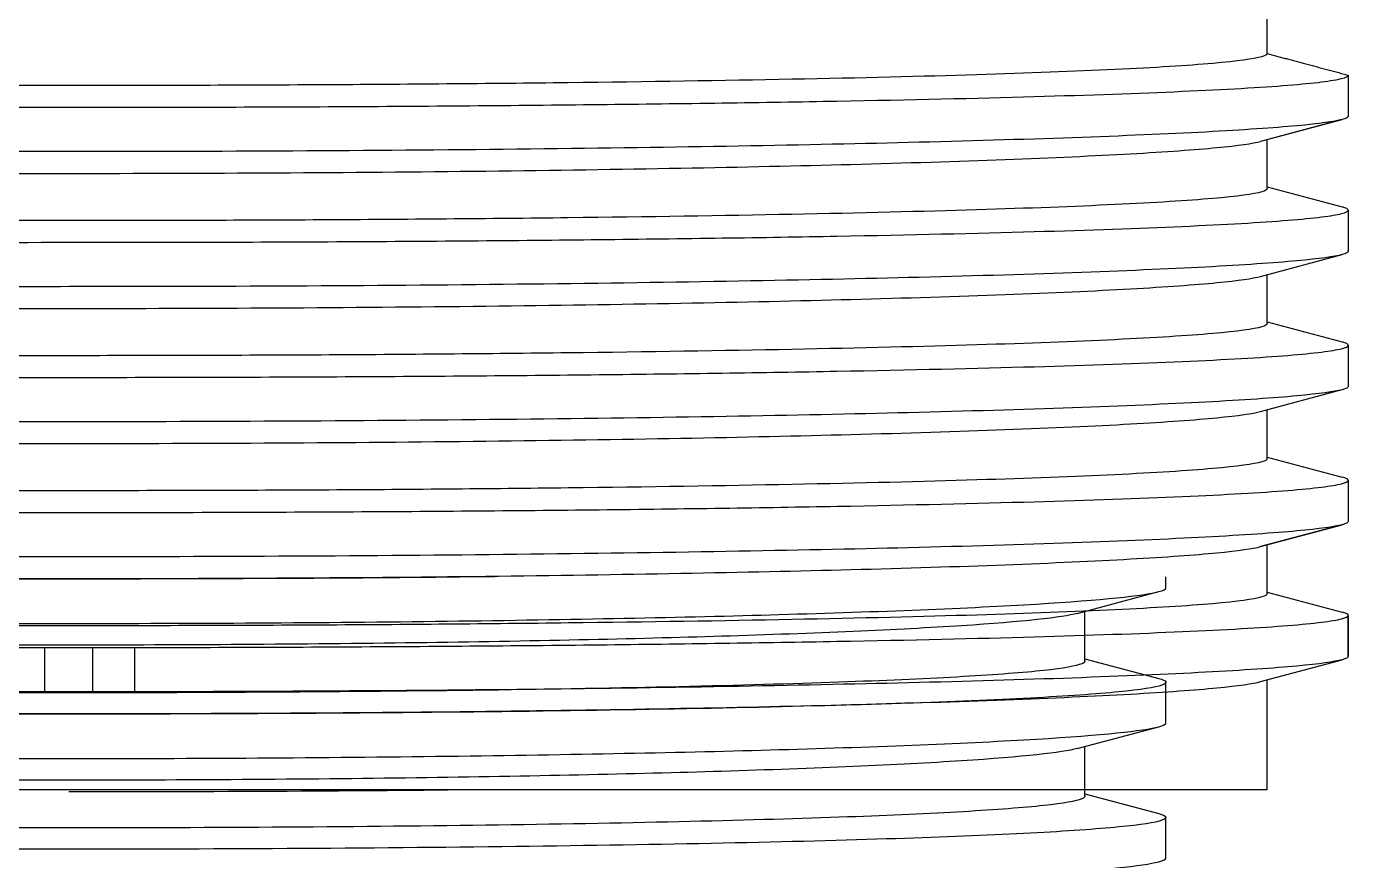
# Model space of a CAD drawing. Header units: inches. Extents: x -2661 to 42767, y -1222 to 9099.
# Drawn here: x 2282.309 to 2284.092, y 1506.224 to 1507.346 of the extents above; entities that cross this region are included whole.
import ezdxf

# ---------------------------------------------------------------- set-up
doc = ezdxf.new("R2010")
doc.units = ezdxf.units.IN
doc.header["$LTSCALE"] = 12
doc.header["$MEASUREMENT"] = 0
doc.layers.get('0').update_dxf_attribs({"linetype": 'CONTINUOUS'})
doc.layers.add('S-ARCH', color=1, linetype='CONTINUOUS')

# ---------------------------------------------------------------- blocks, each defined once
blk = doc.blocks.new('bison_LC-top coupler')
at = {"extrusion": (0, 1, 0)}
blk.add_line((1.6136, 0.9908), (1.6136, 1.3364), dxfattribs=at)
at = {"color": 252, "extrusion": (0, 1, 0)}
for p, q in [((1.7227, 0.9617), (1.7227, 0.9065)), ((1.6136, 0.875), (1.7144, 0.902)), ((1.6136, 0.809), (1.6136, 0.875)), ((1.6047, 0.8726), (1.6047, 0.8726)), ((1.6136, 0.8114), (1.7144, 0.7844)), ((1.7227, 0.7799), (1.7227, 0.7246)), ((1.6047, 0.6908), (1.7144, 0.7202)), ((1.6047, 0.6908), (1.6047, 0.6908)), ((1.6136, 0.6272), (1.6136, 0.6932)), ((1.6136, 0.6295), (1.7144, 0.6026)), ((1.7227, 0.5981), (1.7227, 0.5428)), ((1.6047, 0.509), (1.7144, 0.5384)), ((1.6047, 0.509), (1.6047, 0.509)), ((1.6136, 0.4453), (1.6136, 0.5114)), ((1.6136, 0.4477), (1.7144, 0.4207)), ((1.7227, 0.4163), (1.7227, 0.361)), ((1.6047, 0.3271), (1.7144, 0.3565)), ((1.6047, 0.3271), (1.6047, 0.3271)), ((1.6136, 0.2635), (1.6136, 0.3295)), ((1.6136, 0.2659), (1.7144, 0.2389)), ((1.7227, 0.1792), (1.7227, 0.2344)), ((1.7227, 0.2344), (1.7227, 0.1792)), ((-0.0327, 0.1912), (-0.0327, 0.1315)), ((0.0327, 0.1315), (0.0327, 0.1912)), ((0.0885, 0.1913), (0.0885, 0.1316)), ((1.6047, 0.1453), (1.7144, 0.1747)), ((1.6047, 0.1453), (1.6047, 0.1453)), ((1.6136, 0), (1.6136, 0.1477)), ((-1.6136, 0), (1.6136, 0))]:
    blk.add_line(p, q, dxfattribs=at)
at = {"color": 252}
for p, q in [((1.7144, 0.902), (1.6047, 0.8726)), ((1.7144, 0.3565), (1.6047, 0.3271))]:
    blk.add_line(p, q, dxfattribs=at)
for points, knots in [([(1.6136, 0.9908), (1.6136, 0.9894), (1.6112, 0.9879), (1.5956, 0.9834), (1.5735, 0.9804), (1.5069, 0.9746), (1.4623, 0.9718), (1.3546, 0.9667), (1.2915, 0.9643), (1.1499, 0.96), (1.0661, 0.9579), (0.8808, 0.9543), (0.7793, 0.9527), (0.5657, 0.9502), (0.4534, 0.9493), (0.2263, 0.948), (0.1114, 0.9477), (0, 0.9477)], [-2.679601, -2.679601, -2.679601, -2.679601, -2.515518, -2.515518, -2.167254, -2.167254, -1.818989, -1.818989, -1.470725, -1.470725, -1.103044, -1.103044, -0.735363, -0.735363, -0.367681, -0.367681, 0, 0, 0, 0]), ([(0, 0.9477), (-0.1826, 0.9477), (-0.3786, 0.9467), (-0.7446, 0.9424), (-0.9146, 0.9392), (-1.1266, 0.9337), (-1.197, 0.9315), (-1.3244, 0.9267), (-1.3813, 0.9241), (-1.4774, 0.9187), (-1.5165, 0.9159), (-1.575, 0.9102), (-1.5945, 0.9074), (-1.6047, 0.9047), (-1.6047, 0.9047), (-1.6047, 0.9047)], [0, 0, 0, 0, 0.60272, 0.60272, 1.20544, 1.20544, 1.526149, 1.526149, 1.846858, 1.846858, 2.167567, 2.167567, 2.327921, 2.327921, 2.488276, 2.488276, 2.488276, 2.488276]), ([(0, 0.9185), (0.1183, 0.9185), (0.2402, 0.9188), (0.4814, 0.92), (0.6007, 0.921), (0.8278, 0.9235), (0.9357, 0.925), (1.133, 0.9287), (1.2223, 0.9307), (1.3737, 0.935), (1.4414, 0.9374), (1.5572, 0.9425), (1.6052, 0.9453), (1.6775, 0.9511), (1.7018, 0.9541), (1.7198, 0.9587), (1.7227, 0.9602), (1.7227, 0.9617)], [0, 0, 0, 0, 0.390264, 0.390264, 0.780528, 0.780528, 1.170792, 1.170792, 1.561056, 1.561056, 1.931903, 1.931903, 2.302749, 2.302749, 2.673596, 2.673596, 2.860171, 2.860171, 2.860171, 2.860171]), ([(-1.7227, 0.8708), (-1.7227, 0.8723), (-1.7198, 0.8738), (-1.7041, 0.878), (-1.684, 0.8809), (-1.6226, 0.8865), (-1.5813, 0.8894), (-1.4797, 0.8948), (-1.4192, 0.8974), (-1.2838, 0.9022), (-1.2088, 0.9044), (-1.0562, 0.9081), (-0.9738, 0.9099), (-0.7965, 0.9129), (-0.7016, 0.9142), (-0.5052, 0.9164), (-0.4035, 0.9172), (-0.2, 0.9182), (-0.0982, 0.9185), (0, 0.9185)], [-2.853304, -2.853304, -2.853304, -2.853304, -2.669036, -2.669036, -2.32573, -2.32573, -1.982424, -1.982424, -1.639118, -1.639118, -1.295812, -1.295812, -0.971859, -0.971859, -0.647906, -0.647906, -0.323953, -0.323953, 0, 0, 0, 0]), ([(1.7227, 0.9065), (1.7227, 0.905), (1.7198, 0.9035), (1.7041, 0.8992), (1.684, 0.8964), (1.6226, 0.8907), (1.5813, 0.8879), (1.4797, 0.8825), (1.4192, 0.8799), (1.2838, 0.8751), (1.2088, 0.8729), (1.0562, 0.8691), (0.9738, 0.8674), (0.7965, 0.8644), (0.7016, 0.863), (0.5052, 0.8609), (0.4035, 0.8601), (0.2, 0.859), (0.0982, 0.8588), (0, 0.8588)], [-2.853304, -2.853304, -2.853304, -2.853304, -2.669036, -2.669036, -2.32573, -2.32573, -1.982424, -1.982424, -1.639118, -1.639118, -1.295812, -1.295812, -0.971859, -0.971859, -0.647906, -0.647906, -0.323953, -0.323953, 0, 0, 0, 0]), ([(0, 0.8588), (-0.1183, 0.8588), (-0.2402, 0.8585), (-0.4814, 0.8572), (-0.6007, 0.8563), (-0.8278, 0.8538), (-0.9357, 0.8522), (-1.133, 0.8486), (-1.2223, 0.8466), (-1.3737, 0.8422), (-1.4414, 0.8399), (-1.5572, 0.8348), (-1.6052, 0.832), (-1.6775, 0.8262), (-1.7018, 0.8232), (-1.7198, 0.8186), (-1.7227, 0.8171), (-1.7227, 0.8156)], [0, 0, 0, 0, 0.390264, 0.390264, 0.780528, 0.780528, 1.170792, 1.170792, 1.561056, 1.561056, 1.931903, 1.931903, 2.302749, 2.302749, 2.673596, 2.673596, 2.860171, 2.860171, 2.860171, 2.860171]), ([(0, 0.8295), (0.1826, 0.8295), (0.3786, 0.8306), (0.7446, 0.8348), (0.9146, 0.838), (1.1266, 0.8436), (1.197, 0.8458), (1.3244, 0.8506), (1.3813, 0.8532), (1.4774, 0.8586), (1.5165, 0.8614), (1.575, 0.867), (1.5945, 0.8699), (1.6047, 0.8726)], [0, 0, 0, 0, 0.60272, 0.60272, 1.20544, 1.20544, 1.526149, 1.526149, 1.846858, 1.846858, 2.167567, 2.167567, 2.488259, 2.488259, 2.488259, 2.488259]), ([(-1.6136, 0.7865), (-1.6136, 0.7879), (-1.6112, 0.7893), (-1.5956, 0.7938), (-1.5735, 0.7969), (-1.5069, 0.8027), (-1.4623, 0.8054), (-1.3546, 0.8106), (-1.2915, 0.8129), (-1.1499, 0.8173), (-1.0661, 0.8193), (-0.8808, 0.823), (-0.7793, 0.8245), (-0.5657, 0.827), (-0.4534, 0.828), (-0.2263, 0.8292), (-0.1114, 0.8295), (0, 0.8295)], [-2.679601, -2.679601, -2.679601, -2.679601, -2.515518, -2.515518, -2.167254, -2.167254, -1.818989, -1.818989, -1.470725, -1.470725, -1.103044, -1.103044, -0.735363, -0.735363, -0.367681, -0.367681, 0, 0, 0, 0]), ([(1.6136, 0.809), (1.6136, 0.8075), (1.6112, 0.8061), (1.5956, 0.8016), (1.5735, 0.7986), (1.5069, 0.7928), (1.4623, 0.79), (1.3546, 0.7849), (1.2915, 0.7825), (1.1499, 0.7782), (1.0661, 0.7761), (0.8808, 0.7725), (0.7793, 0.7709), (0.5657, 0.7684), (0.4534, 0.7675), (0.2263, 0.7662), (0.1114, 0.7659), (0, 0.7659)], [-2.679576, -2.679576, -2.679576, -2.679576, -2.515518, -2.515518, -2.167254, -2.167254, -1.818989, -1.818989, -1.470725, -1.470725, -1.103044, -1.103044, -0.735363, -0.735363, -0.367681, -0.367681, 0, 0, 0, 0]), ([(0, 0.7367), (0.1183, 0.7367), (0.2402, 0.737), (0.4814, 0.7382), (0.6007, 0.7392), (0.8278, 0.7417), (0.9357, 0.7432), (1.133, 0.7468), (1.2223, 0.7489), (1.3737, 0.7532), (1.4414, 0.7556), (1.5572, 0.7607), (1.6052, 0.7635), (1.6775, 0.7693), (1.7018, 0.7723), (1.7257, 0.7784), (1.7254, 0.7814), (1.7144, 0.7844)], [0, 0, 0, 0, 0.390264, 0.390264, 0.780528, 0.780528, 1.170792, 1.170792, 1.561056, 1.561056, 1.931903, 1.931903, 2.302749, 2.302749, 2.673596, 2.673596, 3.044442, 3.044442, 3.044442, 3.044442]), ([(0, 0.7659), (-0.1826, 0.7659), (-0.3786, 0.7649), (-0.7446, 0.7606), (-0.9146, 0.7574), (-1.1266, 0.7519), (-1.197, 0.7497), (-1.3244, 0.7449), (-1.3813, 0.7423), (-1.4774, 0.7369), (-1.5165, 0.7341), (-1.575, 0.7284), (-1.5945, 0.7256), (-1.6047, 0.7229), (-1.6047, 0.7229), (-1.6047, 0.7229)], [0, 0, 0, 0, 0.60272, 0.60272, 1.20544, 1.20544, 1.526149, 1.526149, 1.846858, 1.846858, 2.167567, 2.167567, 2.327921, 2.327921, 2.488276, 2.488276, 2.488276, 2.488276]), ([(-1.7227, 0.689), (-1.7227, 0.6905), (-1.7198, 0.692), (-1.7041, 0.6962), (-1.684, 0.6991), (-1.6226, 0.7047), (-1.5813, 0.7075), (-1.4797, 0.7129), (-1.4192, 0.7155), (-1.2838, 0.7203), (-1.2088, 0.7225), (-1.0562, 0.7263), (-0.9738, 0.728), (-0.7965, 0.7311), (-0.7016, 0.7324), (-0.5052, 0.7346), (-0.4035, 0.7354), (-0.2, 0.7364), (-0.0982, 0.7367), (0, 0.7367)], [-2.853306, -2.853306, -2.853306, -2.853306, -2.669036, -2.669036, -2.32573, -2.32573, -1.982424, -1.982424, -1.639118, -1.639118, -1.295812, -1.295812, -0.971859, -0.971859, -0.647906, -0.647906, -0.323953, -0.323953, 0, 0, 0, 0]), ([(1.7227, 0.7246), (1.7227, 0.7231), (1.7198, 0.7216), (1.7041, 0.7174), (1.684, 0.7146), (1.6226, 0.7089), (1.5813, 0.7061), (1.4797, 0.7007), (1.4192, 0.6981), (1.2838, 0.6933), (1.2088, 0.6911), (1.0562, 0.6873), (0.9738, 0.6856), (0.7965, 0.6825), (0.7016, 0.6812), (0.5052, 0.6791), (0.4035, 0.6783), (0.2, 0.6772), (0.0982, 0.677), (0, 0.677)], [-2.853306, -2.853306, -2.853306, -2.853306, -2.669036, -2.669036, -2.32573, -2.32573, -1.982424, -1.982424, -1.639118, -1.639118, -1.295812, -1.295812, -0.971859, -0.971859, -0.647906, -0.647906, -0.323953, -0.323953, 0, 0, 0, 0]), ([(0, 0.6477), (0.1826, 0.6477), (0.3786, 0.6488), (0.7446, 0.653), (0.9146, 0.6562), (1.1266, 0.6618), (1.197, 0.664), (1.3244, 0.6688), (1.3813, 0.6714), (1.4774, 0.6768), (1.5165, 0.6796), (1.575, 0.6852), (1.5945, 0.688), (1.6047, 0.6908), (1.6047, 0.6908), (1.6047, 0.6908)], [0, 0, 0, 0, 0.60272, 0.60272, 1.20544, 1.20544, 1.526149, 1.526149, 1.846858, 1.846858, 2.167567, 2.167567, 2.488276, 2.488276, 2.488287, 2.488287, 2.488287, 2.488287]), ([(0, 0.677), (-0.1183, 0.677), (-0.2402, 0.6767), (-0.4814, 0.6754), (-0.6007, 0.6745), (-0.8278, 0.672), (-0.9357, 0.6704), (-1.133, 0.6668), (-1.2223, 0.6647), (-1.3737, 0.6604), (-1.4414, 0.6581), (-1.5572, 0.6529), (-1.6052, 0.6502), (-1.6775, 0.6444), (-1.7018, 0.6414), (-1.7257, 0.6353), (-1.7254, 0.6322), (-1.7144, 0.6293)], [0, 0, 0, 0, 0.390264, 0.390264, 0.780528, 0.780528, 1.170792, 1.170792, 1.561056, 1.561056, 1.931903, 1.931903, 2.302749, 2.302749, 2.673596, 2.673596, 3.044442, 3.044442, 3.044442, 3.044442]), ([(-1.6136, 0.6047), (-1.6136, 0.6061), (-1.6112, 0.6075), (-1.5956, 0.612), (-1.5735, 0.615), (-1.5069, 0.6208), (-1.4623, 0.6236), (-1.3546, 0.6288), (-1.2915, 0.6311), (-1.1499, 0.6354), (-1.0661, 0.6375), (-0.8808, 0.6411), (-0.7793, 0.6427), (-0.5657, 0.6452), (-0.4534, 0.6462), (-0.2263, 0.6474), (-0.1114, 0.6477), (0, 0.6477)], [-2.679576, -2.679576, -2.679576, -2.679576, -2.515518, -2.515518, -2.167254, -2.167254, -1.818989, -1.818989, -1.470725, -1.470725, -1.103044, -1.103044, -0.735363, -0.735363, -0.367681, -0.367681, 0, 0, 0, 0]), ([(1.6136, 0.6272), (1.6136, 0.6257), (1.6112, 0.6243), (1.5956, 0.6198), (1.5735, 0.6168), (1.5069, 0.611), (1.4623, 0.6082), (1.3546, 0.6031), (1.2915, 0.6007), (1.1499, 0.5964), (1.0661, 0.5943), (0.8808, 0.5907), (0.7793, 0.5891), (0.5657, 0.5866), (0.4534, 0.5856), (0.2263, 0.5844), (0.1114, 0.5841), (0, 0.5841)], [-2.679598, -2.679598, -2.679598, -2.679598, -2.515518, -2.515518, -2.167254, -2.167254, -1.818989, -1.818989, -1.470725, -1.470725, -1.103044, -1.103044, -0.735363, -0.735363, -0.367681, -0.367681, 0, 0, 0, 0]), ([(0, 0.5549), (0.1183, 0.5549), (0.2402, 0.5552), (0.4814, 0.5564), (0.6007, 0.5573), (0.8278, 0.5599), (0.9357, 0.5614), (1.133, 0.565), (1.2223, 0.5671), (1.3737, 0.5714), (1.4414, 0.5737), (1.5572, 0.5789), (1.6052, 0.5816), (1.6775, 0.5874), (1.7018, 0.5905), (1.7257, 0.5965), (1.7254, 0.5996), (1.7144, 0.6026)], [0, 0, 0, 0, 0.390264, 0.390264, 0.780528, 0.780528, 1.170792, 1.170792, 1.561056, 1.561056, 1.931903, 1.931903, 2.302749, 2.302749, 2.673596, 2.673596, 3.044442, 3.044442, 3.044442, 3.044442]), ([(0, 0.5841), (-0.1826, 0.5841), (-0.3786, 0.583), (-0.7446, 0.5788), (-0.9146, 0.5756), (-1.1266, 0.57), (-1.197, 0.5678), (-1.3244, 0.5631), (-1.3813, 0.5605), (-1.4774, 0.5551), (-1.5165, 0.5523), (-1.575, 0.5466), (-1.5945, 0.5438), (-1.6047, 0.541), (-1.6047, 0.541), (-1.6047, 0.541)], [0, 0, 0, 0, 0.60272, 0.60272, 1.20544, 1.20544, 1.526149, 1.526149, 1.846858, 1.846858, 2.167567, 2.167567, 2.327921, 2.327921, 2.488276, 2.488276, 2.488276, 2.488276]), ([(-1.7227, 0.5072), (-1.7227, 0.5087), (-1.7198, 0.5102), (-1.7041, 0.5144), (-1.684, 0.5172), (-1.6226, 0.5229), (-1.5813, 0.5257), (-1.4797, 0.5311), (-1.4192, 0.5337), (-1.2838, 0.5385), (-1.2088, 0.5407), (-1.0562, 0.5445), (-0.9738, 0.5462), (-0.7965, 0.5493), (-0.7016, 0.5506), (-0.5052, 0.5527), (-0.4035, 0.5536), (-0.2, 0.5546), (-0.0982, 0.5549), (0, 0.5549)], [-2.853306, -2.853306, -2.853306, -2.853306, -2.669036, -2.669036, -2.32573, -2.32573, -1.982424, -1.982424, -1.639118, -1.639118, -1.295812, -1.295812, -0.971859, -0.971859, -0.647906, -0.647906, -0.323953, -0.323953, 0, 0, 0, 0]), ([(1.7227, 0.5428), (1.7227, 0.5413), (1.7198, 0.5398), (1.7041, 0.5356), (1.684, 0.5328), (1.6226, 0.5271), (1.5813, 0.5243), (1.4797, 0.5189), (1.4192, 0.5163), (1.2838, 0.5115), (1.2088, 0.5093), (1.0562, 0.5055), (0.9738, 0.5038), (0.7965, 0.5007), (0.7016, 0.4994), (0.5052, 0.4973), (0.4035, 0.4964), (0.2, 0.4954), (0.0982, 0.4951), (0, 0.4951)], [-2.853306, -2.853306, -2.853306, -2.853306, -2.669036, -2.669036, -2.32573, -2.32573, -1.982424, -1.982424, -1.639118, -1.639118, -1.295812, -1.295812, -0.971859, -0.971859, -0.647906, -0.647906, -0.323953, -0.323953, 0, 0, 0, 0]), ([(0, 0.4659), (0.1826, 0.4659), (0.3786, 0.467), (0.7446, 0.4712), (0.9146, 0.4744), (1.1266, 0.48), (1.197, 0.4822), (1.3244, 0.4869), (1.3813, 0.4895), (1.4774, 0.4949), (1.5165, 0.4977), (1.575, 0.5034), (1.5945, 0.5062), (1.6047, 0.509), (1.6047, 0.509), (1.6047, 0.509)], [0, 0, 0, 0, 0.60272, 0.60272, 1.20544, 1.20544, 1.526149, 1.526149, 1.846858, 1.846858, 2.167567, 2.167567, 2.488276, 2.488276, 2.488287, 2.488287, 2.488287, 2.488287]), ([(0, 0.4951), (-0.1183, 0.4951), (-0.2402, 0.4948), (-0.4814, 0.4936), (-0.6007, 0.4927), (-0.8278, 0.4901), (-0.9357, 0.4886), (-1.133, 0.485), (-1.2223, 0.4829), (-1.3737, 0.4786), (-1.4414, 0.4763), (-1.5572, 0.4711), (-1.6052, 0.4684), (-1.6775, 0.4626), (-1.7018, 0.4595), (-1.7257, 0.4535), (-1.7254, 0.4504), (-1.7144, 0.4474)], [0, 0, 0, 0, 0.390264, 0.390264, 0.780528, 0.780528, 1.170792, 1.170792, 1.561056, 1.561056, 1.931903, 1.931903, 2.302749, 2.302749, 2.673596, 2.673596, 3.044442, 3.044442, 3.044442, 3.044442]), ([(-1.6136, 0.4228), (-1.6136, 0.4243), (-1.6112, 0.4257), (-1.5956, 0.4302), (-1.5735, 0.4332), (-1.5069, 0.439), (-1.4623, 0.4418), (-1.3546, 0.4469), (-1.2915, 0.4493), (-1.1499, 0.4536), (-1.0661, 0.4557), (-0.8808, 0.4593), (-0.7793, 0.4609), (-0.5657, 0.4634), (-0.4534, 0.4644), (-0.2263, 0.4656), (-0.1114, 0.4659), (0, 0.4659)], [-2.679576, -2.679576, -2.679576, -2.679576, -2.515518, -2.515518, -2.167254, -2.167254, -1.818989, -1.818989, -1.470725, -1.470725, -1.103044, -1.103044, -0.735363, -0.735363, -0.367681, -0.367681, 0, 0, 0, 0]), ([(1.6136, 0.4453), (1.6136, 0.4439), (1.6112, 0.4425), (1.5956, 0.438), (1.5735, 0.435), (1.5069, 0.4292), (1.4623, 0.4264), (1.3546, 0.4212), (1.2915, 0.4189), (1.1499, 0.4146), (1.0661, 0.4125), (0.8808, 0.4089), (0.7793, 0.4073), (0.5657, 0.4048), (0.4534, 0.4038), (0.2263, 0.4026), (0.1114, 0.4023), (0, 0.4023)], [-2.679576, -2.679576, -2.679576, -2.679576, -2.515518, -2.515518, -2.167254, -2.167254, -1.818989, -1.818989, -1.470725, -1.470725, -1.103044, -1.103044, -0.735363, -0.735363, -0.367681, -0.367681, 0, 0, 0, 0]), ([(0, 0.373), (0.1183, 0.373), (0.2402, 0.3733), (0.4814, 0.3746), (0.6007, 0.3755), (0.8278, 0.378), (0.9357, 0.3796), (1.133, 0.3832), (1.2223, 0.3853), (1.3737, 0.3896), (1.4414, 0.3919), (1.5572, 0.3971), (1.6052, 0.3998), (1.6775, 0.4056), (1.7018, 0.4086), (1.7257, 0.4147), (1.7254, 0.4178), (1.7144, 0.4207)], [0, 0, 0, 0, 0.390264, 0.390264, 0.780528, 0.780528, 1.170792, 1.170792, 1.561056, 1.561056, 1.931903, 1.931903, 2.302749, 2.302749, 2.673596, 2.673596, 3.044442, 3.044442, 3.044442, 3.044442]), ([(0, 0.4023), (-0.1826, 0.4023), (-0.3786, 0.4012), (-0.7446, 0.397), (-0.9146, 0.3938), (-1.1266, 0.3882), (-1.197, 0.386), (-1.3244, 0.3812), (-1.3813, 0.3786), (-1.4774, 0.3732), (-1.5165, 0.3704), (-1.575, 0.3648), (-1.5945, 0.362), (-1.6047, 0.3592), (-1.6047, 0.3592), (-1.6047, 0.3592)], [0, 0, 0, 0, 0.60272, 0.60272, 1.20544, 1.20544, 1.526149, 1.526149, 1.846858, 1.846858, 2.167567, 2.167567, 2.488276, 2.488276, 2.488287, 2.488287, 2.488287, 2.488287]), ([(-1.7227, 0.3254), (-1.7227, 0.3269), (-1.7198, 0.3284), (-1.7041, 0.3326), (-1.684, 0.3354), (-1.6226, 0.3411), (-1.5813, 0.3439), (-1.4797, 0.3493), (-1.4192, 0.3519), (-1.2838, 0.3567), (-1.2088, 0.3589), (-1.0562, 0.3627), (-0.9738, 0.3644), (-0.7965, 0.3675), (-0.7016, 0.3688), (-0.5052, 0.3709), (-0.4035, 0.3717), (-0.2, 0.3728), (-0.0982, 0.373), (0, 0.373)], [-2.853306, -2.853306, -2.853306, -2.853306, -2.669036, -2.669036, -2.32573, -2.32573, -1.982424, -1.982424, -1.639118, -1.639118, -1.295812, -1.295812, -0.971859, -0.971859, -0.647906, -0.647906, -0.323953, -0.323953, 0, 0, 0, 0]), ([(1.7227, 0.361), (1.7227, 0.3595), (1.7198, 0.358), (1.7041, 0.3538), (1.684, 0.3509), (1.6226, 0.3453), (1.5813, 0.3425), (1.4797, 0.3371), (1.4192, 0.3345), (1.2838, 0.3297), (1.2088, 0.3275), (1.0562, 0.3237), (0.9738, 0.322), (0.7965, 0.3189), (0.7016, 0.3176), (0.5052, 0.3154), (0.4035, 0.3146), (0.2, 0.3136), (0.0982, 0.3133), (0, 0.3133)], [-2.853306, -2.853306, -2.853306, -2.853306, -2.669036, -2.669036, -2.32573, -2.32573, -1.982424, -1.982424, -1.639118, -1.639118, -1.295812, -1.295812, -0.971859, -0.971859, -0.647906, -0.647906, -0.323953, -0.323953, 0, 0, 0, 0]), ([(0, 0.2841), (0.1826, 0.2841), (0.3786, 0.2851), (0.7446, 0.2894), (0.9146, 0.2926), (1.1266, 0.2981), (1.197, 0.3003), (1.3244, 0.3051), (1.3813, 0.3077), (1.4774, 0.3131), (1.5165, 0.3159), (1.575, 0.3216), (1.5945, 0.3244), (1.6047, 0.3271), (1.6047, 0.3271), (1.6047, 0.3271)], [0, 0, 0, 0, 0.60272, 0.60272, 1.20544, 1.20544, 1.526149, 1.526149, 1.846858, 1.846858, 2.167567, 2.167567, 2.488276, 2.488276, 2.488287, 2.488287, 2.488287, 2.488287]), ([(0, 0.3133), (-0.1183, 0.3133), (-0.2402, 0.313), (-0.4814, 0.3118), (-0.6007, 0.3108), (-0.8278, 0.3083), (-0.9357, 0.3068), (-1.133, 0.3032), (-1.2223, 0.3011), (-1.3737, 0.2968), (-1.4414, 0.2944), (-1.5572, 0.2893), (-1.6052, 0.2865), (-1.6775, 0.2807), (-1.7018, 0.2777), (-1.7257, 0.2716), (-1.7254, 0.2686), (-1.7144, 0.2656)], [0, 0, 0, 0, 0.390264, 0.390264, 0.780528, 0.780528, 1.170792, 1.170792, 1.561056, 1.561056, 1.931903, 1.931903, 2.302749, 2.302749, 2.673596, 2.673596, 3.044442, 3.044442, 3.044442, 3.044442]), ([(-1.6136, 0.241), (-1.6136, 0.2425), (-1.6112, 0.2439), (-1.5956, 0.2484), (-1.5735, 0.2514), (-1.5069, 0.2572), (-1.4623, 0.26), (-1.3546, 0.2651), (-1.2915, 0.2675), (-1.1499, 0.2718), (-1.0661, 0.2739), (-0.8808, 0.2775), (-0.7793, 0.2791), (-0.5657, 0.2816), (-0.4534, 0.2825), (-0.2263, 0.2838), (-0.1114, 0.2841), (0, 0.2841)], [-2.679576, -2.679576, -2.679576, -2.679576, -2.515518, -2.515518, -2.167254, -2.167254, -1.818989, -1.818989, -1.470725, -1.470725, -1.103044, -1.103044, -0.735363, -0.735363, -0.367681, -0.367681, 0, 0, 0, 0]), ([(1.6136, 0.2635), (1.6136, 0.2621), (1.6112, 0.2607), (1.5956, 0.2562), (1.5735, 0.2531), (1.5069, 0.2473), (1.4623, 0.2446), (1.3546, 0.2394), (1.2915, 0.2371), (1.1499, 0.2327), (1.0661, 0.2307), (0.8808, 0.227), (0.7793, 0.2255), (0.5657, 0.223), (0.4534, 0.222), (0.2263, 0.2208), (0.1114, 0.2205), (0, 0.2205)], [-2.679601, -2.679601, -2.679601, -2.679601, -2.515518, -2.515518, -2.167254, -2.167254, -1.818989, -1.818989, -1.470725, -1.470725, -1.103044, -1.103044, -0.735363, -0.735363, -0.367681, -0.367681, 0, 0, 0, 0]), ([(0, 0.1912), (0.1183, 0.1912), (0.2402, 0.1915), (0.4814, 0.1928), (0.6007, 0.1937), (0.8278, 0.1962), (0.9357, 0.1978), (1.133, 0.2014), (1.2223, 0.2034), (1.3737, 0.2078), (1.4414, 0.2101), (1.5572, 0.2152), (1.6052, 0.218), (1.6775, 0.2238), (1.7018, 0.2268), (1.7198, 0.2314), (1.7227, 0.2329), (1.7227, 0.2344)], [0, 0, 0, 0, 0.390264, 0.390264, 0.780528, 0.780528, 1.170792, 1.170792, 1.561056, 1.561056, 1.931903, 1.931903, 2.302749, 2.302749, 2.673596, 2.673596, 2.860171, 2.860171, 2.860171, 2.860171]), ([(1.7227, 0.2344), (1.7227, 0.236), (1.7198, 0.2374), (1.7144, 0.2389), (1.7144, 0.2389), (1.7144, 0.2389)], [2.8601705, 2.8601705, 2.8601705, 2.8601705, 2.9523065, 2.9523065, 3.0444425, 3.0444425, 3.0444425, 3.0444425]), ([(0, 0.2205), (-0.1826, 0.2205), (-0.3786, 0.2194), (-0.7446, 0.2152), (-0.9146, 0.212), (-1.1266, 0.2064), (-1.197, 0.2042), (-1.3244, 0.1994), (-1.3813, 0.1968), (-1.4774, 0.1914), (-1.5165, 0.1886), (-1.575, 0.183), (-1.5945, 0.1801), (-1.6106, 0.1768), (-1.6136, 0.175), (-1.6136, 0.175)], [0, 0, 0, 0, 0.60272, 0.60272, 1.20544, 1.20544, 1.526149, 1.526149, 1.846858, 1.846858, 2.167567, 2.167567, 2.488276, 2.488276, 2.672451, 2.672451, 2.672451, 2.672451]), ([(-1.7227, 0.1435), (-1.7227, 0.145), (-1.7198, 0.1465), (-1.7041, 0.1508), (-1.684, 0.1536), (-1.6226, 0.1593), (-1.5813, 0.1621), (-1.4797, 0.1675), (-1.4192, 0.1701), (-1.2838, 0.1749), (-1.2088, 0.1771), (-1.0562, 0.1809), (-0.9738, 0.1826), (-0.7965, 0.1856), (-0.7016, 0.187), (-0.5052, 0.1891), (-0.4035, 0.1899), (-0.2, 0.191), (-0.0982, 0.1912), (0, 0.1912)], [-2.853304, -2.853304, -2.853304, -2.853304, -2.669036, -2.669036, -2.32573, -2.32573, -1.982424, -1.982424, -1.639118, -1.639118, -1.295812, -1.295812, -0.971859, -0.971859, -0.647906, -0.647906, -0.323953, -0.323953, 0, 0, 0, 0]), ([(1.7227, 0.1792), (1.7227, 0.1777), (1.7198, 0.1762), (1.7041, 0.172), (1.684, 0.1691), (1.6226, 0.1635), (1.5813, 0.1606), (1.4797, 0.1552), (1.4192, 0.1526), (1.2838, 0.1478), (1.2088, 0.1456), (1.0562, 0.1419), (0.9738, 0.1401), (0.7965, 0.1371), (0.7016, 0.1358), (0.5052, 0.1336), (0.4035, 0.1328), (0.2302, 0.1319), (0.1587, 0.1317), (0.0885, 0.1316)], [-2.853304, -2.853304, -2.853304, -2.853304, -2.669036, -2.669036, -2.32573, -2.32573, -1.982424, -1.982424, -1.639118, -1.639118, -1.295812, -1.295812, -0.971859, -0.971859, -0.647906, -0.647906, -0.323953, -0.323953, -0.096382, -0.096382, -0.096382, -0.096382]), ([(0, 0.1023), (0.1826, 0.1023), (0.3786, 0.1033), (0.7446, 0.1076), (0.9146, 0.1108), (1.1266, 0.1163), (1.197, 0.1185), (1.3244, 0.1233), (1.3813, 0.1259), (1.4774, 0.1313), (1.5165, 0.1341), (1.575, 0.1398), (1.5945, 0.1426), (1.6047, 0.1453)], [0, 0, 0, 0, 0.60272, 0.60272, 1.20544, 1.20544, 1.526149, 1.526149, 1.846858, 1.846858, 2.167567, 2.167567, 2.488259, 2.488259, 2.488259, 2.488259]), ([(0, 0.1315), (-0.1183, 0.1315), (-0.2402, 0.1312), (-0.4814, 0.13), (-0.6007, 0.129), (-0.8278, 0.1265), (-0.9357, 0.125), (-1.133, 0.1213), (-1.2223, 0.1193), (-1.3737, 0.115), (-1.4414, 0.1126), (-1.5572, 0.1075), (-1.6052, 0.1047), (-1.6775, 0.0989), (-1.7018, 0.0959), (-1.7198, 0.0913), (-1.7227, 0.0898), (-1.7227, 0.0883)], [0, 0, 0, 0, 0.390264, 0.390264, 0.780528, 0.780528, 1.170792, 1.170792, 1.561056, 1.561056, 1.931903, 1.931903, 2.302749, 2.302749, 2.673596, 2.673596, 2.860171, 2.860171, 2.860171, 2.860171]), ([(-1.508, 0.075), (-1.4799, 0.077), (-1.4465, 0.0789), (-1.3546, 0.0833), (-1.2915, 0.0857), (-1.1499, 0.09), (-1.0661, 0.0921), (-0.8808, 0.0957), (-0.7793, 0.0973), (-0.5657, 0.0998), (-0.4534, 0.1007), (-0.2263, 0.102), (-0.1114, 0.1023), (0, 0.1023)], [-2.065016, -2.065016, -2.065016, -2.065016, -1.818989, -1.818989, -1.470725, -1.470725, -1.103044, -1.103044, -0.735363, -0.735363, -0.367681, -0.367681, 0, 0, 0, 0]), ([(0.5738, 0), (0.4895, -0.001), (0.402, -0.0018), (0.2089, -0.0029), (0.1029, -0.0032), (0, -0.0032)], [-0.6258492, -0.6258492, -0.6258492, -0.6258492, -0.339458, -0.339458, 0, 0, 0, 0])]:
    blk.add_open_spline(points, degree=3, knots=knots, dxfattribs=at)
for points, weights in [([(1.6136, 0.9908), (1.6136, 0.9908), (1.6136, 0.9908)], [1.00459371089, 1.00459371631, 1.00459372173]), ([(1.6136, 0.9908), (1.6664, 0.9767), (1.7227, 0.9617)], [1.00459372173, 1.00489028252, 1.00412330342]), ([(1.6136, 0.2635), (1.6136, 0.2635), (1.6136, 0.2635)], [1.0045937109, 1.00459371632, 1.00459372174]), ([(1.6136, 0.2635), (1.6136, 0.2635), (1.6136, 0.2635)], [1.00459372174, 1.00459371632, 1.0045937109])]:
    blk.add_rational_spline(points, weights, degree=2, dxfattribs=at)
blk.add_open_spline([(0.0885, 0.1316), (0.0219, 0.1315), (0.0109, 0.1315), (0, 0.1315)], degree=3, dxfattribs=at)
blk = doc.blocks.new('LCC4 LOWER FOOT')
at = {"color": 252, "extrusion": (0, 1, 0)}
for p, q in [((24061.6945, -128925.6316), (24061.6945, -128925.6167)), ((24061.5751, -128925.6662), (24061.6847, -128925.6368)), ((24061.5854, -128925.7309), (24061.5854, -128925.6634)), ((24061.5854, -128925.7271), (24061.6847, -128925.7537)), ((24061.6945, -128925.8134), (24061.6945, -128925.7589)), ((24061.5751, -128925.848), (24061.6847, -128925.8186)), ((24061.5854, -128925.9127), (24061.5854, -128925.8452)), ((24061.5854, -128925.9089), (24061.6847, -128925.9355)), ((24061.6945, -128925.9952), (24061.6945, -128925.9407))]:
    blk.add_line(p, q, dxfattribs=at)
at = {"color": 252}
for points, knots in [([(24060.791, -128925.6167), (24060.7067, -128925.6177), (24060.6192, -128925.6185), (24060.426, -128925.6196), (24060.3201, -128925.6199), (24060.2172, -128925.6199)], [-0.6258492, -0.6258492, -0.6258492, -0.6258492, -0.339458, -0.339458, 0, 0, 0, 0]), ([(24060.2172, -128925.6199), (24060.0517, -128925.6199), (24059.874, -128925.621), (24059.5417, -128925.6252), (24059.3871, -128925.6283), (24059.1259, -128925.6358), (24059.0034, -128925.6407), (24058.8254, -128925.6515), (24058.77, -128925.6573), (24058.7433, -128925.6645), (24058.74, -128925.6662), (24058.74, -128925.668)], [0, 0, 0, 0, 0.546241, 0.546241, 1.092482, 1.092482, 1.677407, 1.677407, 2.262332, 2.262332, 2.44639, 2.44639, 2.44639, 2.44639]), ([(24060.2172, -128925.6796), (24060.3827, -128925.6796), (24060.5604, -128925.6786), (24060.8927, -128925.6744), (24061.0473, -128925.6712), (24061.3085, -128925.6638), (24061.431, -128925.6589), (24061.609, -128925.6481), (24061.6644, -128925.6423), (24061.6911, -128925.6351), (24061.6944, -128925.6333), (24061.6944, -128925.6316)], [0, 0, 0, 0, 0.546241, 0.546241, 1.092482, 1.092482, 1.677407, 1.677407, 2.262332, 2.262332, 2.44639, 2.44639, 2.44639, 2.44639]), ([(24061.5751, -128925.6662), (24061.5549, -128925.6716), (24061.5023, -128925.6774), (24061.3357, -128925.6881), (24061.2216, -128925.6931), (24060.9798, -128925.7005), (24060.8376, -128925.7036), (24060.5322, -128925.7078), (24060.3691, -128925.7088), (24060.2172, -128925.7088)], [-2.082096, -2.082096, -2.082096, -2.082096, -1.542236, -1.542236, -1.002376, -1.002376, -0.501188, -0.501188, 0, 0, 0, 0]), ([(24058.7497, -128925.7277), (24058.7386, -128925.7247), (24058.7367, -128925.7217), (24058.7543, -128925.7155), (24058.7737, -128925.7125), (24058.8333, -128925.7067), (24058.8735, -128925.7039), (24058.9711, -128925.6987), (24059.0285, -128925.6964), (24059.1579, -128925.692), (24059.2348, -128925.6899), (24059.4051, -128925.6863), (24059.4985, -128925.6847), (24059.6953, -128925.6822), (24059.7988, -128925.6812), (24060.0083, -128925.6799), (24060.1143, -128925.6796), (24060.2172, -128925.6796)], [-2.637996, -2.637996, -2.637996, -2.637996, -2.317955, -2.317955, -1.997914, -1.997914, -1.677873, -1.677873, -1.357832, -1.357832, -1.018374, -1.018374, -0.678916, -0.678916, -0.339458, -0.339458, 0, 0, 0, 0]), ([(24060.2172, -128925.7088), (24060.1212, -128925.7088), (24060.0222, -128925.7091), (24059.8268, -128925.7104), (24059.7302, -128925.7113), (24059.5469, -128925.7139), (24059.46, -128925.7155), (24059.3016, -128925.7192), (24059.2302, -128925.7213), (24059.1106, -128925.7256), (24059.0578, -128925.728), (24058.9682, -128925.7332), (24058.9315, -128925.736), (24058.8776, -128925.7418), (24058.8603, -128925.7449), (24058.8493, -128925.7494), (24058.8481, -128925.7509), (24058.849, -128925.7524)], [0, 0, 0, 0, 0.316948, 0.316948, 0.633896, 0.633896, 0.950845, 0.950845, 1.267793, 1.267793, 1.565325, 1.565325, 1.862856, 1.862856, 2.160388, 2.160388, 2.305186, 2.305186, 2.305186, 2.305186]), ([(24060.2172, -128925.7726), (24060.3132, -128925.7726), (24060.4122, -128925.7723), (24060.6076, -128925.771), (24060.7042, -128925.7701), (24060.8875, -128925.7675), (24060.9744, -128925.7659), (24061.1328, -128925.7622), (24061.2042, -128925.7601), (24061.3238, -128925.7558), (24061.3766, -128925.7534), (24061.4662, -128925.7482), (24061.5029, -128925.7454), (24061.5568, -128925.7396), (24061.5741, -128925.7365), (24061.5851, -128925.732), (24061.5863, -128925.7305), (24061.5854, -128925.729)], [0, 0, 0, 0, 0.316948, 0.316948, 0.633896, 0.633896, 0.950845, 0.950845, 1.267793, 1.267793, 1.565325, 1.565325, 1.862856, 1.862856, 2.160388, 2.160388, 2.305186, 2.305186, 2.305186, 2.305186]), ([(24061.6847, -128925.7537), (24061.6958, -128925.7567), (24061.6977, -128925.7597), (24061.6801, -128925.7658), (24061.6606, -128925.7689), (24061.6011, -128925.7747), (24061.5609, -128925.7775), (24061.4633, -128925.7826), (24061.4058, -128925.785), (24061.2765, -128925.7894), (24061.1996, -128925.7914), (24061.0292, -128925.7951), (24060.9359, -128925.7967), (24060.7391, -128925.7992), (24060.6356, -128925.8002), (24060.426, -128925.8014), (24060.3201, -128925.8017), (24060.2172, -128925.8017)], [-2.637996, -2.637996, -2.637996, -2.637996, -2.317955, -2.317955, -1.997914, -1.997914, -1.677873, -1.677873, -1.357832, -1.357832, -1.018374, -1.018374, -0.678916, -0.678916, -0.339458, -0.339458, 0, 0, 0, 0]), ([(24058.8593, -128925.8152), (24058.8795, -128925.8098), (24058.9321, -128925.804), (24059.0987, -128925.7932), (24059.2128, -128925.7883), (24059.4546, -128925.7809), (24059.5968, -128925.7778), (24059.9022, -128925.7736), (24060.0653, -128925.7726), (24060.2172, -128925.7726)], [-2.082096, -2.082096, -2.082096, -2.082096, -1.542236, -1.542236, -1.002376, -1.002376, -0.501188, -0.501188, 0, 0, 0, 0]), ([(24060.2172, -128925.8017), (24060.0517, -128925.8017), (24059.874, -128925.8028), (24059.5417, -128925.807), (24059.3871, -128925.8101), (24059.1259, -128925.8176), (24059.0034, -128925.8225), (24058.8254, -128925.8333), (24058.77, -128925.8391), (24058.7433, -128925.8463), (24058.74, -128925.848), (24058.74, -128925.8498)], [0, 0, 0, 0, 0.546241, 0.546241, 1.092482, 1.092482, 1.677407, 1.677407, 2.262332, 2.262332, 2.44639, 2.44639, 2.44639, 2.44639]), ([(24060.2172, -128925.8615), (24060.3827, -128925.8615), (24060.5604, -128925.8604), (24060.8927, -128925.8562), (24061.0473, -128925.8531), (24061.3085, -128925.8456), (24061.431, -128925.8407), (24061.609, -128925.8299), (24061.6644, -128925.8241), (24061.6911, -128925.8169), (24061.6944, -128925.8152), (24061.6944, -128925.8134)], [0, 0, 0, 0, 0.546241, 0.546241, 1.092482, 1.092482, 1.677407, 1.677407, 2.262332, 2.262332, 2.44639, 2.44639, 2.44639, 2.44639]), ([(24061.5751, -128925.848), (24061.5549, -128925.8534), (24061.5023, -128925.8592), (24061.3357, -128925.87), (24061.2216, -128925.8749), (24060.9798, -128925.8823), (24060.8376, -128925.8854), (24060.5322, -128925.8896), (24060.3691, -128925.8906), (24060.2172, -128925.8906)], [-2.082096, -2.082096, -2.082096, -2.082096, -1.542236, -1.542236, -1.002376, -1.002376, -0.501188, -0.501188, 0, 0, 0, 0]), ([(24058.7497, -128925.9095), (24058.7386, -128925.9066), (24058.7367, -128925.9035), (24058.7543, -128925.8974), (24058.7737, -128925.8943), (24058.8333, -128925.8885), (24058.8735, -128925.8857), (24058.9711, -128925.8806), (24059.0285, -128925.8782), (24059.1579, -128925.8738), (24059.2348, -128925.8718), (24059.4051, -128925.8681), (24059.4985, -128925.8665), (24059.6953, -128925.864), (24059.7988, -128925.863), (24060.0083, -128925.8618), (24060.1143, -128925.8615), (24060.2172, -128925.8615)], [-2.637996, -2.637996, -2.637996, -2.637996, -2.317955, -2.317955, -1.997914, -1.997914, -1.677873, -1.677873, -1.357832, -1.357832, -1.018374, -1.018374, -0.678916, -0.678916, -0.339458, -0.339458, 0, 0, 0, 0]), ([(24060.2172, -128925.8906), (24060.1212, -128925.8906), (24060.0222, -128925.8909), (24059.8268, -128925.8922), (24059.7302, -128925.8931), (24059.5469, -128925.8957), (24059.46, -128925.8973), (24059.3016, -128925.901), (24059.2302, -128925.9031), (24059.1106, -128925.9074), (24059.0578, -128925.9098), (24058.9682, -128925.915), (24058.9315, -128925.9178), (24058.8776, -128925.9236), (24058.8603, -128925.9267), (24058.8493, -128925.9312), (24058.8481, -128925.9327), (24058.849, -128925.9342)], [0, 0, 0, 0, 0.316948, 0.316948, 0.633896, 0.633896, 0.950845, 0.950845, 1.267793, 1.267793, 1.565325, 1.565325, 1.862856, 1.862856, 2.160388, 2.160388, 2.305186, 2.305186, 2.305186, 2.305186]), ([(24060.2172, -128925.9544), (24060.3132, -128925.9544), (24060.4122, -128925.9541), (24060.6076, -128925.9528), (24060.7042, -128925.9519), (24060.8875, -128925.9493), (24060.9744, -128925.9477), (24061.1328, -128925.944), (24061.2042, -128925.9419), (24061.3238, -128925.9376), (24061.3766, -128925.9352), (24061.4662, -128925.93), (24061.5029, -128925.9272), (24061.5568, -128925.9214), (24061.5741, -128925.9183), (24061.5851, -128925.9138), (24061.5863, -128925.9123), (24061.5854, -128925.9108)], [0, 0, 0, 0, 0.316948, 0.316948, 0.633896, 0.633896, 0.950845, 0.950845, 1.267793, 1.267793, 1.565325, 1.565325, 1.862856, 1.862856, 2.160388, 2.160388, 2.305186, 2.305186, 2.305186, 2.305186]), ([(24061.6847, -128925.9355), (24061.6958, -128925.9385), (24061.6977, -128925.9415), (24061.6801, -128925.9477), (24061.6606, -128925.9507), (24061.6011, -128925.9565), (24061.5609, -128925.9593), (24061.4633, -128925.9645), (24061.4058, -128925.9668), (24061.2765, -128925.9712), (24061.1996, -128925.9733), (24061.0292, -128925.9769), (24060.9359, -128925.9785), (24060.7391, -128925.981), (24060.6356, -128925.982), (24060.426, -128925.9833), (24060.3201, -128925.9836), (24060.2172, -128925.9836)], [-2.637996, -2.637996, -2.637996, -2.637996, -2.317955, -2.317955, -1.997914, -1.997914, -1.677873, -1.677873, -1.357832, -1.357832, -1.018374, -1.018374, -0.678916, -0.678916, -0.339458, -0.339458, 0, 0, 0, 0]), ([(24058.8593, -128925.997), (24058.8795, -128925.9916), (24058.9321, -128925.9858), (24059.0987, -128925.9751), (24059.2128, -128925.9702), (24059.4546, -128925.9627), (24059.5968, -128925.9596), (24059.9022, -128925.9554), (24060.0653, -128925.9544), (24060.2172, -128925.9544)], [-2.082096, -2.082096, -2.082096, -2.082096, -1.542236, -1.542236, -1.002376, -1.002376, -0.501188, -0.501188, 0, 0, 0, 0]), ([(24060.2172, -128925.9836), (24060.0517, -128925.9836), (24059.874, -128925.9846), (24059.5417, -128925.9888), (24059.3871, -128925.992), (24059.1259, -128925.9994), (24059.0034, -128926.0043), (24058.8254, -128926.0151), (24058.77, -128926.0209), (24058.7433, -128926.0281), (24058.74, -128926.0299), (24058.74, -128926.0316)], [0, 0, 0, 0, 0.546241, 0.546241, 1.092482, 1.092482, 1.677407, 1.677407, 2.262332, 2.262332, 2.44639, 2.44639, 2.44639, 2.44639]), ([(24060.2172, -128926.0433), (24060.3827, -128926.0433), (24060.5604, -128926.0422), (24060.8927, -128926.038), (24061.0473, -128926.0349), (24061.3085, -128926.0274), (24061.431, -128926.0225), (24061.609, -128926.0117), (24061.6644, -128926.0059), (24061.6911, -128925.9987), (24061.6944, -128925.997), (24061.6944, -128925.9952)], [0, 0, 0, 0, 0.546241, 0.546241, 1.092482, 1.092482, 1.677407, 1.677407, 2.262332, 2.262332, 2.44639, 2.44639, 2.44639, 2.44639])]:
    blk.add_open_spline(points, degree=3, knots=knots, dxfattribs=at)

msp = doc.modelspace()

# ---------------------------------------------------------------- block references
at = {"layer": 'S-ARCH'}
for name, p in [('bison_LC-top coupler', (2282.36601, 1506.31913)), ('LCC4 LOWER FOOT', (-21777.85119, 130432.22239))]:
    msp.add_blockref(name, p, dxfattribs=at)

doc.saveas('drawing.dxf')
